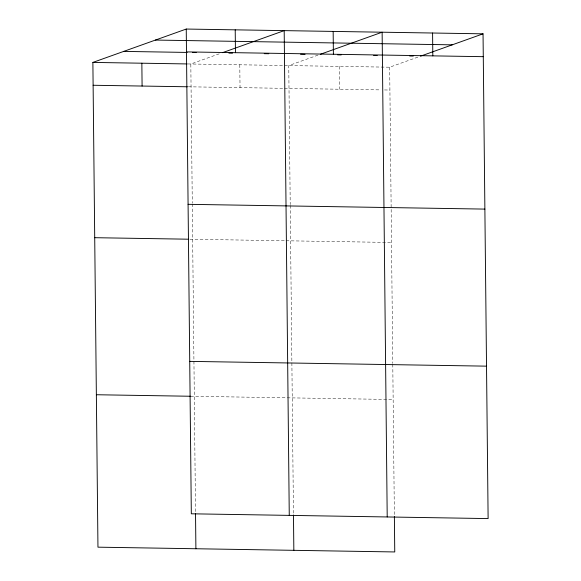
<?xml version="1.0" encoding="UTF-8"?>
<svg xmlns="http://www.w3.org/2000/svg" width="581" height="581" viewBox="0 0 581 581"><rect width="100%" height="100%" fill="white"/><g stroke="black" fill="none" stroke-linecap="round" stroke-linejoin="round"><path stroke-width="0.44" stroke-dasharray="2.9 2.18" d="M219.204 53.851L190.822 63.997L192.282 202.98M317.952 55.137L288.764 65.573L290.217 204.556M188.106 63.954L389.677 67.2L418.865 56.764M188.346 86.794L283.564 88.327M284.472 88.341L380.904 89.895M384.506 89.953L389.916 90.04M189.936 239.227L285.162 240.759M286.063 240.774L391.507 242.473M190.677 396.257L393.155 399.517M389.677 67.2L392.778 363.415M392.785 364.316L394.368 515.659M339.217 66.387L339.457 89.227M290.231 205.463L293.463 514.032M239.793 64.781L240.033 87.629M192.289 203.88L195.521 512.457"/><path stroke-width="0.87" d="M394.383 516.567L394.753 551.95L97.957 547.171L92.88 62.414L186.247 29.05L483.043 33.829L488.12 518.586L191.323 513.8L186.247 29.05M222.472 52.682L284.189 30.626L289.265 515.383M320.414 54.258L382.131 32.202L387.207 516.959M420.484 56.183L483.043 33.829M155.439 40.06L452.229 44.839M186.486 51.898L483.283 56.677M123.695 51.404L187.176 52.428M192.616 52.515L196.24 52.573M228.892 53.103L232.516 53.161M264.261 53.67L268.792 53.742M300.53 54.251L305.069 54.323M337.597 54.854L341.2 54.912M373.634 55.427L377.236 55.486M409.67 56.008L413.28 56.066M92.88 62.414L187.198 63.939M93.12 85.262L187.438 86.78M188.084 204.323L484.874 209.102M94.718 237.694L188.128 239.198M189.733 361.375L486.522 366.153M96.366 394.739L190.677 396.257M432.584 33.015L432.823 55.863M333.16 31.418L333.4 54.258M293.47 514.94L293.841 550.323M235.218 29.842L235.458 52.682M195.528 513.364L195.899 548.747M141.851 63.206L142.091 86.053"/></g></svg>
